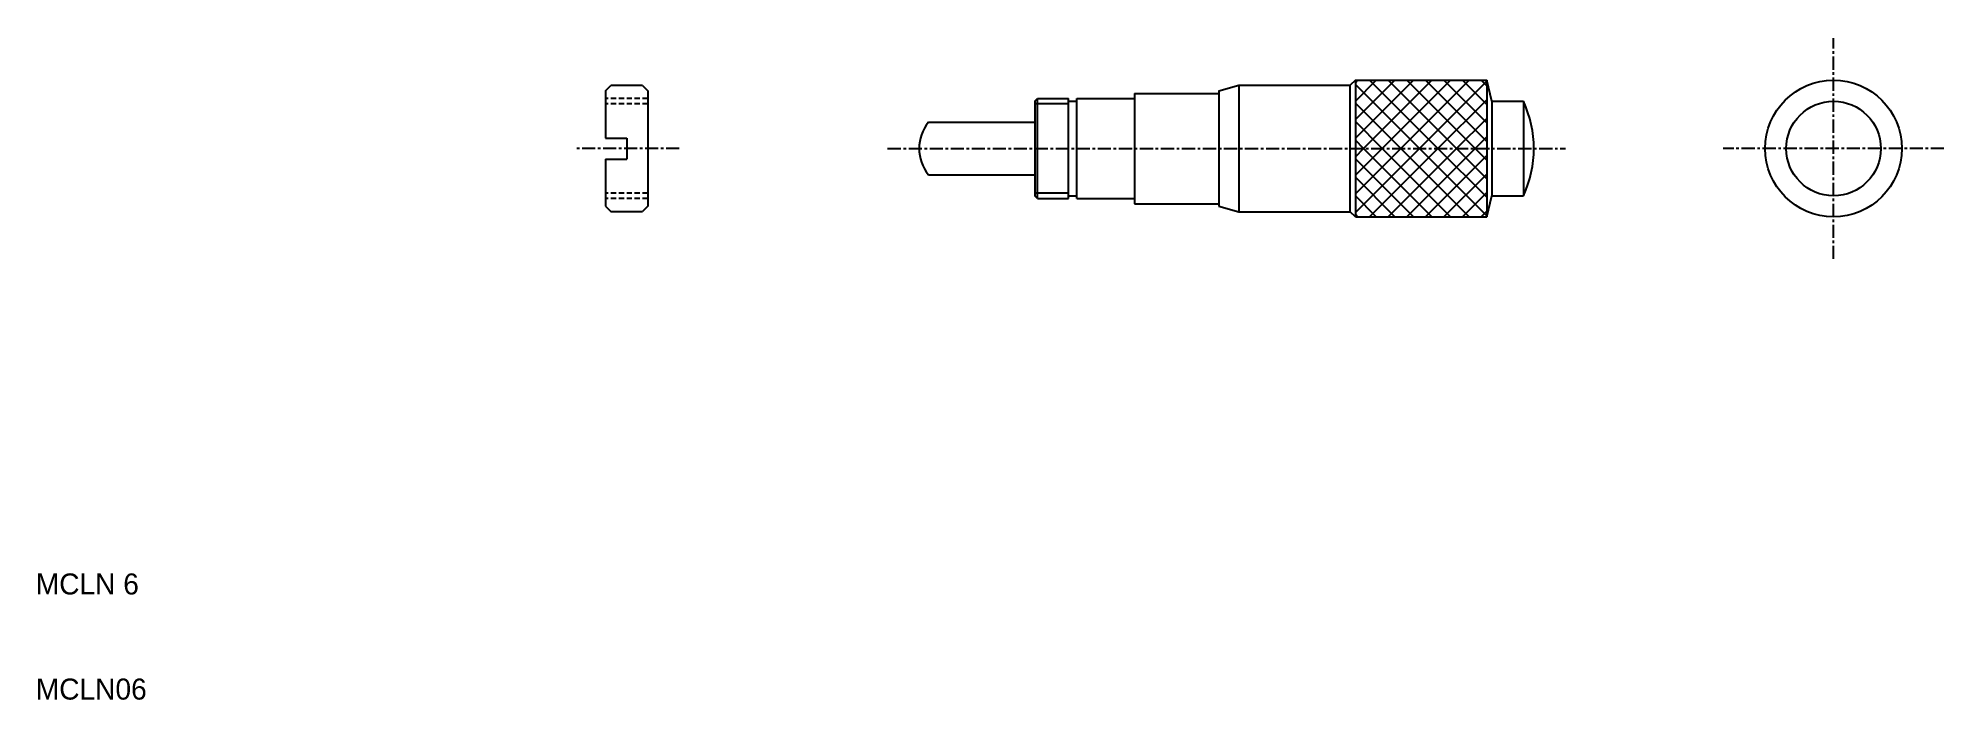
# Model space of a CAD drawing. Extents: x 10 to 192, y 10 to 73.
import ezdxf

# ---------------------------------------------------------------- set-up
doc = ezdxf.new("R2010")
doc.units = 0
doc.linetypes.add('CENTER', pattern=[2, 1.25, -0.25, 0.25, -0.25])
doc.linetypes.add('DASHED', pattern=[0.75, 0.5, -0.25])
doc.layers.get('0').update_dxf_attribs({"linetype": 'CONTINUOUS'})
doc.layers.add('CENTER', color=1, linetype='CENTER')

# ---------------------------------------------------------------- blocks, each defined once
blk = doc.blocks.new('*X2')
at = {"color": 0, "linetype": 'CONTINUOUS'}
for p, q in [((135.55, 63.41), (141.07, 68.93)), ((135.55, 65.18), (139.3, 68.93)), ((135.55, 66.95), (137.53, 68.93)), ((135.55, 68.71), (135.77, 68.93)), ((136.34, 62.43), (142.84, 68.93)), ((143.41, 62.43), (136.91, 68.93)), ((138.11, 62.43), (144.61, 68.93)), ((145.18, 62.43), (138.68, 68.93)), ((139.87, 62.43), (146.37, 68.93)), ((146.94, 62.43), (140.44, 68.93)), ((148.05, 63.1), (142.21, 68.93)), ((148.05, 64.87), (143.98, 68.93)), ((148.05, 66.63), (145.75, 68.93)), ((148.05, 68.4), (147.52, 68.93)), ((141.64, 62.43), (135.55, 68.53)), ((141.64, 62.43), (148.05, 68.84)), ((139.87, 62.43), (135.55, 66.76)), ((143.41, 62.43), (148.05, 67.07)), ((145.18, 62.43), (148.05, 65.3)), ((138.11, 62.43), (135.55, 64.99)), ((146.94, 62.43), (148.05, 63.54)), ((136.34, 62.43), (135.55, 63.22)), ((135.55, 56.34), (141.64, 62.43)), ((135.55, 58.11), (139.87, 62.43)), ((135.55, 59.88), (138.11, 62.43)), ((135.55, 61.64), (136.34, 62.43)), ((142.84, 55.93), (136.34, 62.43)), ((136.91, 55.93), (143.41, 62.43)), ((144.61, 55.93), (138.11, 62.43)), ((138.68, 55.93), (145.18, 62.43)), ((146.37, 55.93), (139.87, 62.43)), ((140.44, 55.93), (146.94, 62.43)), ((148.05, 56.03), (141.64, 62.43)), ((142.21, 55.93), (148.05, 61.77)), ((148.05, 57.79), (143.41, 62.43)), ((148.05, 59.56), (145.18, 62.43)), ((148.05, 61.33), (146.94, 62.43)), ((141.07, 55.93), (135.55, 61.46)), ((143.98, 55.93), (148.05, 60)), ((139.3, 55.93), (135.55, 59.69)), ((145.75, 55.93), (148.05, 58.23)), ((137.53, 55.93), (135.55, 57.92)), ((147.52, 55.93), (148.05, 56.47)), ((135.77, 55.93), (135.55, 56.15))]:
    blk.add_line(p, q, dxfattribs=at)

msp = doc.modelspace()

# ---------------------------------------------------------------- linework, layer by layer
at = {"color": 7, "linetype": 'CONTINUOUS'}
for p, q in [((135.55, 68.93), (135.05, 68.45)), ((135.55, 68.93), (148.05, 68.93)), ((135.55, 68.93), (135.55, 55.93)), ((148.55, 66.93), (148.05, 68.93)), ((148.05, 68.93), (148.05, 55.93)), ((64.22, 67.93), (64.72, 68.43)), ((64.22, 67.93), (64.22, 63.43)), ((67.72, 68.43), (64.72, 68.43)), ((67.72, 68.43), (68.22, 67.93)), ((68.22, 67.93), (68.22, 56.93)), ((105.05, 66.93), (105.3, 67.18)), ((105.3, 67.18), (108.25, 67.18)), ((105.3, 57.68), (105.3, 67.18)), ((108.25, 57.68), (108.25, 67.18)), ((109.05, 57.68), (109.05, 67.18)), ((109.05, 67.18), (114.55, 67.18)), ((114.55, 67.68), (114.55, 57.18)), ((114.55, 67.68), (122.55, 67.68)), ((122.55, 67.93), (124.48, 68.45)), ((122.55, 67.93), (122.55, 56.93)), ((124.48, 68.45), (135.05, 68.45)), ((124.48, 68.45), (124.48, 56.45)), ((135.05, 56.42), (135.05, 68.45)), ((105.05, 66.93), (105.05, 57.93)), ((108.25, 66.93), (109.05, 66.93)), ((148.55, 66.93), (148.55, 57.93)), ((148.55, 66.93), (151.55, 66.93)), ((151.55, 66.93), (151.55, 57.93)), ((94.93, 64.93), (105.05, 64.93)), ((64.22, 63.43), (66.22, 63.43)), ((66.22, 63.43), (66.22, 61.43)), ((64.22, 61.43), (66.22, 61.43)), ((64.22, 61.43), (64.22, 56.93)), ((94.93, 59.93), (105.05, 59.93)), ((64.22, 56.93), (64.72, 56.43)), ((64.72, 56.43), (67.72, 56.43)), ((68.22, 56.93), (67.72, 56.43)), ((105.3, 57.68), (105.05, 57.93)), ((105.3, 57.68), (108.25, 57.68)), ((108.25, 57.93), (109.05, 57.93)), ((109.05, 57.68), (114.55, 57.68)), ((114.55, 57.18), (122.55, 57.18)), ((122.55, 56.93), (124.48, 56.42)), ((124.48, 56.42), (135.05, 56.42)), ((135.55, 55.93), (135.05, 56.42)), ((148.05, 55.93), (148.55, 57.93)), ((148.55, 57.93), (151.55, 57.93)), ((135.55, 55.93), (148.05, 55.93))]:
    msp.add_line(p, q, dxfattribs=at)
at = {"color": 3, "linetype": 'DASHED'}
for p, q in [((68.22, 67.18), (64.22, 67.18)), ((68.22, 66.68), (64.22, 66.68)), ((68.22, 58.18), (64.22, 58.18)), ((68.22, 57.68), (64.22, 57.68))]:
    msp.add_line(p, q, dxfattribs=at)
at = {"color": 3, "linetype": 'CONTINUOUS'}
for p, q in [((108.25, 66.68), (105.05, 66.68)), ((108.25, 58.18), (105.05, 58.18))]:
    msp.add_line(p, q, dxfattribs=at)
at = {"color": 7, "linetype": 'CONTINUOUS'}
for radius in [6.5, 4.5]:
    msp.add_circle((181.05, 62.43), radius, dxfattribs=at)
for centre, radius, start, end in [((141.92, 62.43), 10.62, 334.9423, 25.0577), ((98.05, 62.43), 4, 141.2775, 218.6822)]:
    msp.add_arc(centre, radius, start, end, dxfattribs=at)
at = {"layer": 'CENTER', "color": 1, "linetype": 'CENTER'}
for p, q in [((181.05, 51.93), (181.05, 72.93)), ((71.22, 62.43), (61.22, 62.43)), ((91.05, 62.43), (155.55, 62.43)), ((191.55, 62.43), (170.55, 62.43))]:
    msp.add_line(p, q, dxfattribs=at)

# ---------------------------------------------------------------- block references
at = {"color": 3, "linetype": 'CONTINUOUS'}
msp.add_blockref('*X2', (0, 0), dxfattribs=at)

# ---------------------------------------------------------------- texts
at = {"color": 7, "linetype": 'CONTINUOUS'}
for s, p in [('MCLN 6', (10, 20)), ('MCLN06', (10, 10))]:
    msp.add_text(s, height=2, dxfattribs=at).set_placement(p)

doc.saveas('drawing.dxf')
